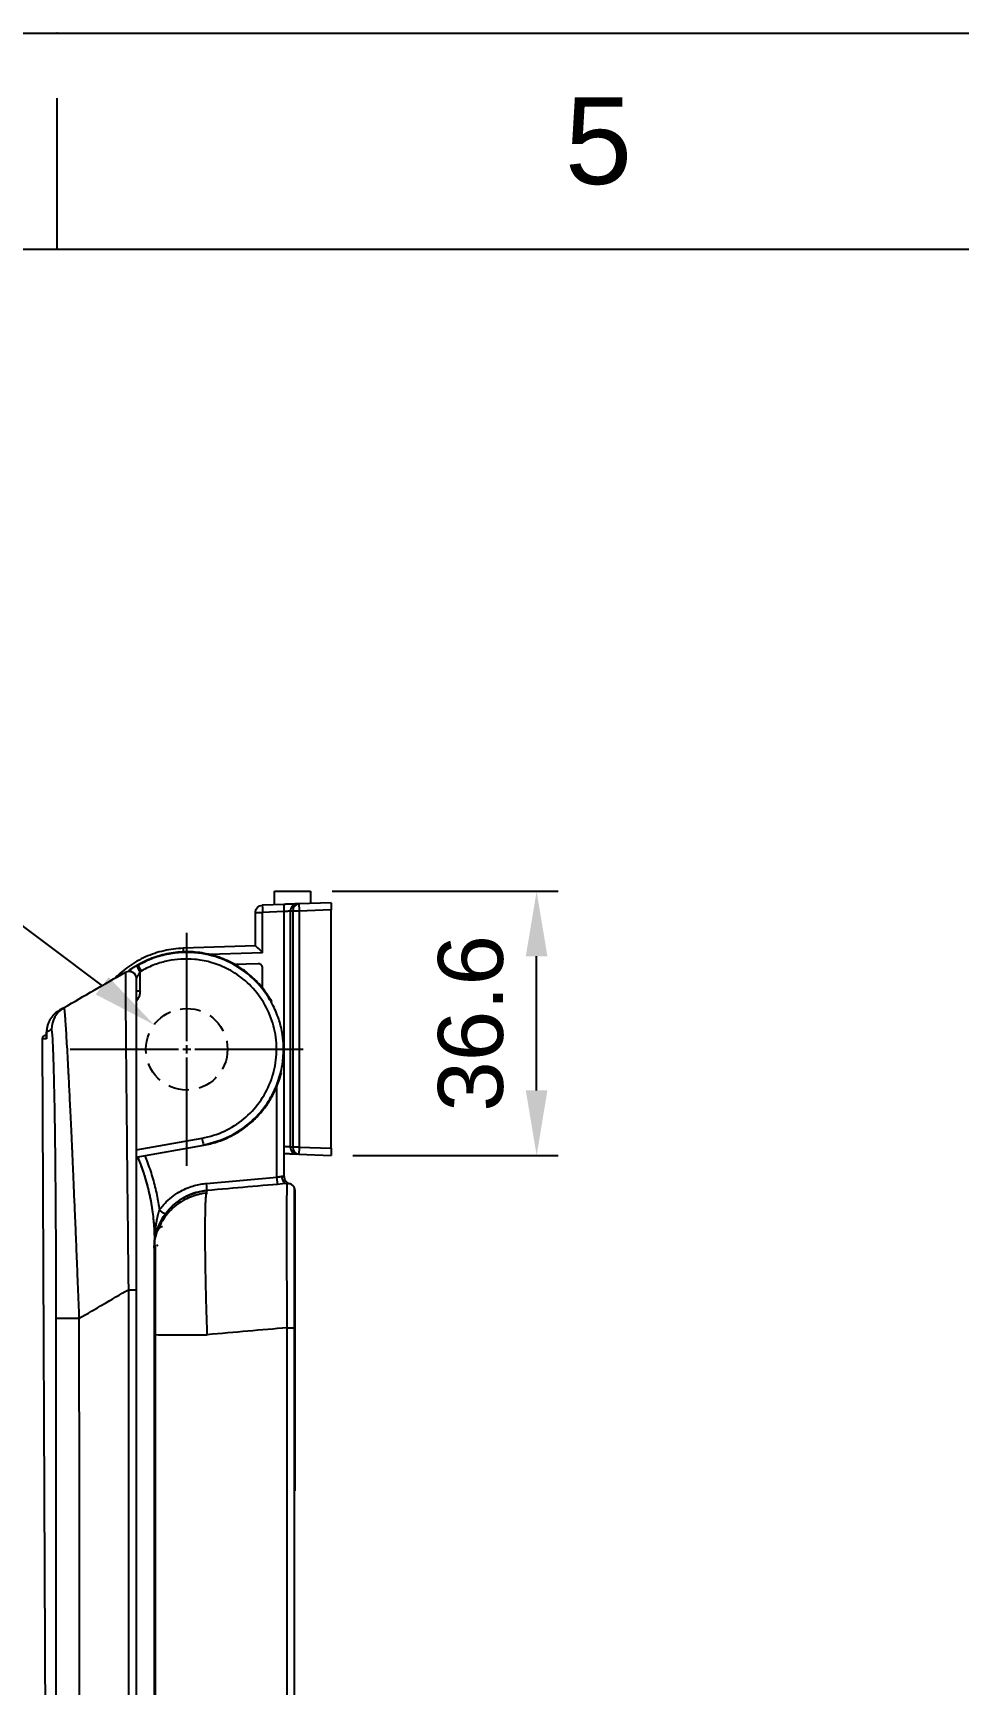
# Model space of a CAD drawing. Header units: millimetres. Extents: x 63 to 483, y 13 to 310.
# Drawn here: x 271.6 to 314.3, y 233.9 to 310.1 of the extents above; entities that cross this region are included whole.
import ezdxf

# ---------------------------------------------------------------- set-up
doc = ezdxf.new("R2010")
doc.units = ezdxf.units.MM
doc.linetypes.add('CENTER2', pattern=[28.575, 19.05, -3.175, 3.175, -3.175])
doc.linetypes.add('HIDDEN2', pattern=[4.7625, 3.175, -1.5875])
for name, color, linetype in [('Center', 1, 'CENTER2'), ('DIM', 5, 'Continuous'), ('FORM', 7, 'Continuous'), ('hidden', 2, 'HIDDEN2')]:
    doc.layers.add(name, color=color, linetype=linetype)
doc.styles.get("Standard").update_dxf_attribs({"font": 'arial.ttf'})
doc.dimstyles.new('사본 Standard', dxfattribs={"dimtxt": 2.5, "dimasz": 3, "dimexe": 1, "dimexo": 1, "dimgap": 0.9, "dimtad": 1, "dimdec": 1, "dimdsep": 46, "dimtxsty": 'Standard', "dimcen": 0.09, "dimclrd": 3, "dimclre": 3, "dimclrt": 2, "dimadec": 0, "dimazin": 0, "dimtfac": 1, "dimtdec": 1, "dimtmove": 0, "dimatfit": 3, "dimfxl": 1.25, "dimtolj": 1, "dimtzin": 0, "dimarcsym": 1})

# ---------------------------------------------------------------- blocks, each defined once
blk = doc.blocks.new('*D6')
at = {"layer": 'DIM', "linetype": 'ByBlock', "lineweight": -2, "transparency": 16777216}
for p, q in [((285.401, 270.517), (295.837, 270.517)), ((294.837, 261.323), (294.837, 267.517)), ((286.349, 258.323), (295.837, 258.323))]:
    blk.add_line(p, q, dxfattribs=at)
at = {"layer": 'DIM', "transparency": 16777216}
for points in [[(294.337, 267.517), (295.337, 267.517), (294.837, 270.517)], [(294.337, 261.323), (295.337, 261.323), (294.837, 258.323)]]:
    blk.add_solid(points, dxfattribs=at)
at = {"layer": 'DIM', "transparency": 16777216, "insert": (291.804, 264.42), "char_height": 3, "attachment_point": 5, "rotation": 90}
blk.add_mtext('\\A1;36.6', dxfattribs=at)
blk = doc.blocks.new('*U7')
at = {"layer": 'Center', "color": 0, "transparency": 16777216}
for p, q in [((0, 0.377), (0, 5.383)), ((-5.383, 0), (-0.377, 0)), ((0.377, 0), (5.383, 0)), ((0, -5.383), (0, -0.377))]:
    blk.add_line(p, q, dxfattribs=at)
at = {"layer": 'Center', "color": 0, "linetype": 'Continuous', "transparency": 16777216}
for p, q in [((-0.188, 0), (0.188, 0)), ((0, -0.188), (0, 0.188))]:
    blk.add_line(p, q, dxfattribs=at)
blk = doc.blocks.new('*D8')
at = {"layer": 'DIM', "linetype": 'ByBlock', "lineweight": -2, "transparency": 16777216}
blk.add_line((256.545, 279.841), (274.777, 266.157), dxfattribs=at)
at = {"layer": 'DIM', "transparency": 16777216}
blk.add_solid([(275.077, 266.557), (274.476, 265.757), (277.176, 264.356)], dxfattribs=at)
at = {"layer": 'DIM', "transparency": 16777216, "insert": (264.036, 278.114), "char_height": 3, "attachment_point": 5, "rotation": 323.10979}
blk.add_mtext('\\A1;%%C11.3', dxfattribs=at)

msp = doc.modelspace()

# ---------------------------------------------------------------- linework, layer by layer
at = {"extrusion": (-1, -2.22045e-16, 0)}
for p, q in [((282.734, 269.898), (282.734, 270.517)), ((282.734, 270.517), (284.401, 270.517)), ((285.349, 269.99), (283.865, 269.938)), ((284.401, 270.517), (284.401, 269.957)), ((285.349, 269.99), (285.349, 269.656)), ((281.851, 269.546), (282.181, 269.546)), ((283.158, 269.913), (282.173, 269.879)), ((283.167, 269.58), (282.181, 269.546)), ((282.181, 267.684), (282.181, 269.546)), ((283.167, 269.58), (283.167, 263.332)), ((283.578, 269.605), (283.462, 269.601)), ((283.462, 269.601), (283.462, 258.712)), ((283.578, 269.605), (283.578, 258.708)), ((283.871, 269.605), (283.578, 269.605)), ((283.865, 269.938), (283.748, 269.934)), ((285.349, 269.656), (283.871, 269.605)), ((283.871, 269.605), (283.871, 258.708)), ((285.349, 258.656), (285.349, 269.656)), ((281.851, 268.005), (278.519, 267.889)), ((276.432, 267.122), (276.375, 267.089)), ((282.181, 267.684), (279.718, 267.598)), ((281.977, 267.176), (280.872, 267.137)), ((282.184, 266.045), (282.184, 266.976)), ((276.581, 266.834), (276.524, 266.801)), ((276.524, 265.9), (276.524, 266.801)), ((276.524, 265.9), (276.349, 265.9)), ((272.014, 263.707), (272.618, 121.559)), ((272.181, 263.875), (272.18, 263.875)), ((283.182, 257.34), (283.182, 263.225)), ((282.846, 257.32), (282.846, 261.535)), ((276.349, 258.586), (279.388, 259.122)), ((276.349, 258.244), (279.464, 258.794)), ((283.578, 258.708), (283.462, 258.712)), ((283.871, 258.708), (283.578, 258.708)), ((283.871, 258.708), (285.349, 258.656)), ((285.349, 258.656), (285.349, 258.323)), ((283.865, 258.375), (283.748, 258.379)), ((283.865, 258.375), (285.349, 258.323)), ((279.592, 257.035), (282.846, 257.32)), ((277.182, 254.045), (277.183, 254.046))]:
    msp.add_line(p, q, dxfattribs=at)
at = {"extrusion": (0, 0, -1)}
for centre, start, end in [((-282.184, 269.546), 0, 88), ((-276.016, 266.497), 60, 180)]:
    msp.add_arc(centre, 0.333, start, end, dxfattribs=at)
for centre, radius, start, end in [((281.984, 266.976), 0.2, 0, 92), ((272.18, 263.708), 0.167, 90, 180.24381), ((283.516, 257.34), 0.333, 180, 255.52249), ((283.349, 256.695), 0.333, 0, 95)]:
    msp.add_arc(centre, radius, start, end)
at = {"extrusion": (-1.23011e-05, -1.00107e-06, -1)}
for start, end in [(359.99189, 75.18178), (75.18178, 85)]:
    msp.add_arc((-279.849, 254.046, -0.004), 2.667, start, end, dxfattribs=at)
for centre, major_axis, ratio, start_param, end_param in [((282.184, 269.546), (0.012, -0.333), 0.008721, 3.141593, 4.712084), ((283.17, 269.58), (0.012, -0.333), 0.008721, 3.141593, 4.712087), ((283.76, 269.601), (0.012, -0.333), 0.894318, 3.141593, 4.681167), ((283.877, 269.605), (0.012, -0.333), 0.894318, 3.141593, 4.681169), ((283.877, 269.605), (0.012, -0.333), 0.017442, 3.141593, 4.71178), ((278.531, 267.556), (0.012, -0.333), 0.008721, 3.141593, 4.193283), ((282.184, 267.684), (-0.333, 0.322), 0.004361, 6.283184, 7.849466), ((276.542, 266.801), (0.167, -0.289), 0.04534, 3.141593, 4.686218), ((276.599, 266.834), (-0.167, 0.289), 0.04534, 0, 1.544625), ((273.607, 264.144), (-0.583, 1.01), 0.999819, 0, 1.048787), ((279.406, 259.122), (0.058, -0.328), 0.051543, 4.703301, 6.283185), ((283.76, 258.712), (-0.012, -0.333), 0.894318, 4.743609, 6.283185), ((283.877, 258.708), (0.012, 0.333), 0.894318, 1.602016, 3.141593), ((283.877, 258.708), (-0.012, -0.333), 0.017442, 4.712998, 6.283185), ((279.589, 257.035), (0.029, -0.332), 0.008693, 0, 1.570036), ((282.843, 257.32), (0.029, -0.332), 0.008693, 0, 1.570036), ((283.291, 257.359), (0.029, -0.332), 0.66145, 4.654601, 6.283201), ((277.418, 255.803), (0.27, -0.195), 0.005109, 6.282943, 7.846907), ((276.016, 252.126), (-0.333, 0), 0.001076, 1.48353, 3.141593), ((273.823, 250.806), (1.167, 0), 0.002139, 3.15998, 4.625122), ((283.349, 250.37), (0.333, 0), 0.002508, 4.625122, 6.283185), ((279.85, 250.051), (-2.667, 0), 0.002761, 6.283002, 7.766715)]:
    msp.add_ellipse(centre, major_axis=major_axis, ratio=ratio, start_param=start_param, end_param=end_param)
for points, degree in [([(281.851, 268.005), (281.851, 269.546)], 1), ([(279.388, 259.122), (279.755, 259.187), (280.44, 259.407), (281.339, 259.972), (282.073, 260.751), (282.585, 261.687), (282.846, 262.722), (282.839, 263.79), (282.563, 264.821), (282.034, 265.754), (281.303, 266.501), (280.512, 266.994), (279.745, 267.273), (279.04, 267.393), (278.401, 267.398), (277.817, 267.319), (277.221, 267.152), (276.795, 266.957), (276.581, 266.834)], 3), ([(273.023, 265.154), (273.48, 265.418), (274.408, 265.954), (275.364, 266.506), (275.849, 266.786)], 3), ([(276.524, 266.801), (276.512, 266.78), (276.49, 266.741), (276.46, 266.69), (276.435, 266.646), (276.414, 266.609), (276.396, 266.578), (276.381, 266.553), (276.37, 266.533), (276.361, 266.519), (276.355, 266.508), (276.352, 266.502), (276.349, 266.498), (276.349, 266.497), (276.349, 266.497)], 3), ([(276.349, 266.497), (276.349, 266.497), (276.349, 266.356), (276.349, 265.718), (276.349, 264.658), (276.349, 263.113), (276.349, 261.28), (276.349, 259.472), (276.349, 257.777), (276.349, 256.096), (276.349, 254.265), (276.349, 252.865), (276.349, 252.126)], 3), ([(272.902, 265.074), (272.672, 264.941)], 1), ([(273.023, 265.154), (272.991, 265.136), (272.932, 265.102), (272.856, 265.058), (272.814, 265.033), (272.794, 265.022)], 3), ([(272.44, 264.142), (272.408, 264.123), (272.349, 264.089), (272.273, 264.044), (272.23, 264.02), (272.211, 264.008)], 3), ([(272.211, 264.008), (272.212, 263.706)], 1), ([(272.212, 263.707), (272.212, 263.808), (272.211, 263.908), (272.211, 264.008)], 3), ([(272.657, 250.806), (272.657, 251.832), (272.653, 253.778), (272.638, 256.422), (272.616, 258.646), (272.591, 260.366), (272.565, 261.677), (272.539, 262.633), (272.515, 263.301), (272.492, 263.757), (272.468, 264.066), (272.45, 264.148), (272.44, 264.142)], 3), ([(272.212, 263.707), (272.08, 263.707), (272.014, 263.707), (272.014, 263.707)], 3), ([(277.421, 255.803), (277.522, 255.942), (277.736, 256.188), (278.071, 256.472), (278.406, 256.683), (278.729, 256.835), (279.035, 256.938), (279.323, 257.004), (279.504, 257.027), (279.592, 257.035)], 3), ([(283.32, 257.027), (282.73, 256.975), (281.522, 256.87), (280.261, 256.759), (279.617, 256.703)], 3), ([(279.167, 256.624), (278.731, 256.511), (278.333, 256.241)], 2), ([(279.616, 256.701), (279.57, 256.698), (279.523, 256.692)], 2), ([(283.682, 250.37), (283.682, 250.868), (283.682, 251.82), (283.682, 253.169), (283.682, 254.269), (283.682, 255.096), (283.682, 255.699), (283.682, 256.129), (283.682, 256.429), (283.682, 256.636), (283.682, 256.695), (283.682, 256.695)], 3), ([(277.564, 255.028), (277.315, 255.022), (277.222, 254.501)], 2), ([(277.183, 254.046), (277.183, 254.046), (277.183, 254.013), (277.183, 253.949)], 3), ([(277.294, 254.192), (277.318, 254.186), (277.347, 254.165)], 2), ([(273.722, 250.804), (274.091, 251.019), (274.838, 251.455), (275.601, 251.901), (275.987, 252.126)], 3), ([(276.349, 252.126), (276.349, 249.242), (276.349, 243.716), (276.349, 236.157), (276.349, 229.31), (276.349, 223.071), (276.349, 217.265), (276.349, 211.713), (276.349, 206.351), (276.349, 201.253), (276.349, 196.5), (276.349, 192.095), (276.349, 187.969), (276.349, 184.032), (276.349, 180.197), (276.349, 176.392), (276.349, 172.597), (276.349, 168.856), (276.349, 165.171), (276.349, 161.372), (276.349, 157.363), (276.349, 153.367), (276.349, 150.952), (276.349, 149.784)], 3), ([(283.32, 250.369), (282.73, 250.317), (281.522, 250.211), (280.261, 250.1), (279.617, 250.043)], 3), ([(283.682, 242.842), (283.682, 245.267), (283.682, 247.776), (283.682, 250.37)], 3), ([(277.183, 250.05), (277.183, 249.75), (277.183, 249.124), (277.183, 248.149), (277.183, 247.015), (277.184, 245.713), (277.184, 244.258), (277.184, 242.66), (277.184, 240.879), (277.184, 238.88), (277.184, 236.634), (277.185, 234.104), (277.185, 231.235), (277.185, 227.994), (277.186, 224.289), (277.186, 220.007), (277.186, 215.551), (277.186, 211.482), (277.186, 207.891), (277.187, 204.662), (277.187, 201.742), (277.187, 199.142), (277.187, 196.806), (277.187, 194.637), (277.187, 192.518), (277.187, 190.369), (277.188, 188.206), (277.188, 186.055), (277.189, 183.918), (277.189, 181.773), (277.19, 179.575), (277.19, 177.304), (277.191, 174.981), (277.191, 172.62), (277.192, 170.23), (277.192, 167.838), (277.192, 165.462), (277.191, 163.036), (277.191, 160.452), (277.191, 157.666), (277.192, 154.716), (277.191, 151.724), (277.191, 148.8), (277.191, 145.983), (277.19, 143.305), (277.19, 140.802), (277.19, 138.464), (277.189, 136.239), (277.189, 134.11), (277.189, 132.108), (277.188, 130.228), (277.188, 128.431), (277.188, 126.692), (277.187, 125.001), (277.187, 123.373), (277.187, 121.833), (277.187, 120.348), (277.187, 118.849), (277.186, 117.284), (277.186, 115.645), (277.187, 113.967), (277.187, 112.41), (277.187, 111.173), (277.186, 110.338), (277.186, 109.856), (277.186, 109.621), (277.186, 109.578), (277.186, 109.579)], 3)]:
    msp.add_open_spline(points, degree=degree)
for points, degree, knots in [([(283.748, 269.934), (283.747, 269.934), (283.745, 269.934), (283.742, 269.934), (283.738, 269.933), (283.735, 269.933), (283.731, 269.933), (283.727, 269.933), (283.724, 269.933), (283.72, 269.933), (283.716, 269.933), (283.712, 269.933), (283.708, 269.932), (283.703, 269.932), (283.699, 269.932), (283.695, 269.932), (283.69, 269.932), (283.685, 269.932), (283.681, 269.931), (283.676, 269.931), (283.671, 269.931), (283.666, 269.931), (283.661, 269.931), (283.656, 269.931), (283.65, 269.93), (283.645, 269.93), (283.64, 269.93), (283.634, 269.93), (283.628, 269.93), (283.623, 269.929), (283.617, 269.929), (283.611, 269.929), (283.605, 269.929), (283.599, 269.929), (283.592, 269.928), (283.586, 269.928), (283.58, 269.928), (283.573, 269.928), (283.567, 269.927), (283.56, 269.927), (283.553, 269.927), (283.546, 269.927), (283.539, 269.926), (283.532, 269.926), (283.525, 269.926), (283.518, 269.926), (283.51, 269.925), (283.503, 269.925), (283.495, 269.925), (283.488, 269.925), (283.48, 269.924), (283.472, 269.924), (283.464, 269.924), (283.456, 269.924), (283.448, 269.923), (283.44, 269.923), (283.432, 269.923), (283.423, 269.922), (283.415, 269.922), (283.407, 269.922), (283.4, 269.922), (283.393, 269.921), (283.386, 269.921), (283.378, 269.921), (283.37, 269.921), (283.362, 269.92), (283.353, 269.92), (283.344, 269.92), (283.334, 269.919), (283.324, 269.919), (283.314, 269.919), (283.303, 269.918), (283.292, 269.918), (283.28, 269.917), (283.268, 269.917), (283.256, 269.917), (283.243, 269.916), (283.23, 269.916), (283.216, 269.915), (283.202, 269.915), (283.188, 269.914), (283.173, 269.914), (283.163, 269.913), (283.158, 269.913)], 3, [0, 0, 0, 0, 0.00985, 0.019751, 0.029703, 0.039706, 0.049759, 0.059863, 0.070017, 0.080221, 0.090476, 0.10078, 0.111134, 0.121537, 0.131989, 0.142491, 0.153041, 0.16364, 0.174287, 0.184982, 0.195725, 0.206516, 0.217354, 0.228239, 0.239172, 0.25015, 0.261175, 0.272247, 0.283364, 0.294528, 0.305739, 0.316997, 0.328301, 0.339652, 0.35105, 0.362495, 0.373987, 0.385526, 0.397112, 0.408746, 0.420427, 0.432155, 0.443931, 0.455754, 0.467625, 0.479543, 0.491509, 0.503523, 0.515585, 0.527695, 0.539852, 0.552058, 0.564313, 0.576615, 0.588966, 0.601366, 0.613814, 0.626312, 0.638858, 0.651453, 0.661005, 0.671067, 0.681639, 0.692721, 0.704313, 0.716415, 0.729028, 0.742152, 0.755788, 0.769934, 0.784591, 0.799758, 0.815435, 0.831622, 0.848317, 0.865519, 0.883227, 0.901439, 0.920154, 0.939371, 0.959085, 0.979296, 1, 1, 1, 1]), ([(283.462, 269.601), (283.461, 269.601), (283.459, 269.6), (283.457, 269.6), (283.454, 269.6), (283.452, 269.6), (283.449, 269.6), (283.446, 269.6), (283.443, 269.599), (283.44, 269.599), (283.437, 269.599), (283.433, 269.599), (283.43, 269.598), (283.427, 269.598), (283.423, 269.598), (283.419, 269.598), (283.416, 269.597), (283.412, 269.597), (283.408, 269.597), (283.404, 269.597), (283.4, 269.596), (283.395, 269.596), (283.391, 269.596), (283.387, 269.595), (283.382, 269.595), (283.378, 269.595), (283.373, 269.594), (283.368, 269.594), (283.363, 269.594), (283.358, 269.593), (283.353, 269.593), (283.348, 269.593), (283.343, 269.592), (283.338, 269.592), (283.333, 269.592), (283.328, 269.591), (283.323, 269.591), (283.317, 269.591), (283.312, 269.59), (283.306, 269.59), (283.299, 269.589), (283.292, 269.589), (283.285, 269.588), (283.278, 269.588), (283.271, 269.587), (283.263, 269.587), (283.254, 269.586), (283.246, 269.586), (283.237, 269.585), (283.228, 269.584), (283.218, 269.584), (283.209, 269.583), (283.198, 269.582), (283.188, 269.582), (283.177, 269.581), (283.17, 269.58), (283.167, 269.58)], 3, [0, 0, 0, 0, 0.014513, 0.029117, 0.043813, 0.0586, 0.073479, 0.088449, 0.103511, 0.118664, 0.133909, 0.149245, 0.164673, 0.180193, 0.195804, 0.211507, 0.227302, 0.243188, 0.259166, 0.275236, 0.291397, 0.30765, 0.323995, 0.340432, 0.35696, 0.37358, 0.390292, 0.407095, 0.423991, 0.440978, 0.458057, 0.475228, 0.49249, 0.506766, 0.521751, 0.537443, 0.553843, 0.570952, 0.588769, 0.607294, 0.626527, 0.646468, 0.667117, 0.688475, 0.71054, 0.733314, 0.756796, 0.780986, 0.805884, 0.831491, 0.857805, 0.884828, 0.912559, 0.940998, 0.970145, 1, 1, 1, 1]), ([(278.519, 267.889), (278.221, 267.879), (277.924, 267.84), (277.341, 267.705), (277.057, 267.61), (276.512, 267.367), (276.25, 267.219), (275.785, 266.893), (275.577, 266.72), (275.386, 266.529)], 3, [0, 0, 0, 0, 0.256197, 0.256197, 0.512394, 0.512394, 0.76859, 0.76859, 1, 1, 1, 1]), ([(282.617, 265.408), (282.598, 265.442), (282.579, 265.476), (282.517, 265.581), (282.473, 265.652), (282.404, 265.755), (282.369, 265.806), (282.327, 265.865), (282.306, 265.894), (282.295, 265.908), (282.29, 265.916), (282.287, 265.919), (282.286, 265.921), (282.285, 265.922), (282.285, 265.922), (282.284, 265.922), (282.284, 265.923), (282.284, 265.923), (282.121, 266.141), (281.937, 266.344), (281.637, 266.622), (281.533, 266.71), (281.317, 266.876), (281.093, 267.032), (280.856, 267.168), (280.614, 267.292), (280.49, 267.348), (280.237, 267.45), (280.109, 267.495), (279.848, 267.574), (279.716, 267.607), (279.45, 267.661), (279.315, 267.683), (279.045, 267.713), (278.909, 267.722), (278.637, 267.727), (278.501, 267.724), (278.23, 267.705), (278.095, 267.689), (277.826, 267.645), (277.693, 267.617), (277.43, 267.55), (277.3, 267.51), (276.916, 267.373), (276.668, 267.258), (276.432, 267.122)], 3, [0, 0, 0, 0, 0.013349, 0.013349, 0.042368, 0.042368, 0.056878, 0.064132, 0.06776, 0.069573, 0.07048, 0.070934, 0.07116, 0.071274, 0.07133, 0.071359, 0.071359, 0.071387, 0.071387, 0.187464, 0.187464, 0.245502, 0.245502, 0.30354, 0.361579, 0.361579, 0.419617, 0.419617, 0.477655, 0.477655, 0.535694, 0.535694, 0.593732, 0.593732, 0.65177, 0.65177, 0.709808, 0.709808, 0.767847, 0.767847, 0.825885, 0.825885, 0.883923, 0.883923, 1, 1, 1, 1]), ([(279.452, 258.819), (279.881, 258.897), (280.646, 259.146), (281.624, 259.798), (282.329, 260.577), (282.79, 261.391), (283.047, 262.168), (283.153, 262.862), (283.157, 263.466), (283.089, 264.044), (282.932, 264.667), (282.633, 265.37), (282.139, 266.112), (281.41, 266.823), (280.423, 267.403), (279.422, 267.673), (278.54, 267.715), (277.835, 267.639), (277.118, 267.441), (276.664, 267.228), (276.439, 267.099)], 3, [0, 0, 0, 0, 0.081536, 0.155739, 0.222618, 0.282151, 0.334324, 0.379128, 0.416553, 0.450091, 0.49084, 0.539612, 0.596391, 0.661152, 0.733854, 0.814465, 0.857853, 0.903234, 0.950612, 1, 1, 1, 1]), ([(276.261, 267.019), (276.244, 267.007), (276.208, 266.984), (276.162, 266.954), (276.13, 266.931), (276.114, 266.92), (276.105, 266.914), (276.101, 266.912), (276.099, 266.91), (276.098, 266.909), (276.098, 266.909), (276.098, 266.909), (276.097, 266.909), (276.097, 266.909), (276.097, 266.909), (276.097, 266.909), (276.06, 266.882), (276.023, 266.856), (275.986, 266.828)], 3, [0, 0, 0, 0, 0.122751, 0.255026, 0.321164, 0.354233, 0.370767, 0.379034, 0.383168, 0.385235, 0.386268, 0.386785, 0.387043, 0.387172, 0.387172, 0.387302, 0.387302, 1, 1, 1, 1]), ([(276.375, 267.089), (276.373, 267.088), (276.369, 267.086), (276.363, 267.083), (276.357, 267.079), (276.351, 267.076), (276.345, 267.072), (276.34, 267.069), (276.334, 267.066), (276.328, 267.062), (276.322, 267.059), (276.316, 267.056), (276.311, 267.052), (276.305, 267.049), (276.3, 267.046), (276.294, 267.043), (276.288, 267.039), (276.283, 267.036), (276.278, 267.033), (276.272, 267.03), (276.267, 267.027), (276.261, 267.024), (276.256, 267.021), (276.251, 267.018), (276.246, 267.015), (276.241, 267.012), (276.235, 267.009), (276.23, 267.006), (276.225, 267.003), (276.22, 267), (276.215, 266.997), (276.21, 266.994), (276.206, 266.992), (276.201, 266.989), (276.196, 266.986), (276.191, 266.983), (276.187, 266.981), (276.182, 266.978), (276.177, 266.975), (276.173, 266.973), (276.168, 266.97), (276.164, 266.967), (276.159, 266.965), (276.155, 266.962), (276.151, 266.96), (276.146, 266.957), (276.142, 266.955), (276.138, 266.952), (276.134, 266.95), (276.13, 266.948), (276.125, 266.945), (276.121, 266.943), (276.117, 266.941), (276.113, 266.938), (276.104, 266.933), (276.095, 266.928), (276.089, 266.924)], 3, [0, 0, 0, 0, 0.020265, 0.040419, 0.060462, 0.080394, 0.100215, 0.119925, 0.139524, 0.159012, 0.178389, 0.197654, 0.216809, 0.235851, 0.254782, 0.273601, 0.292308, 0.310902, 0.329385, 0.347754, 0.366011, 0.384156, 0.402188, 0.420109, 0.437918, 0.455615, 0.473202, 0.490677, 0.508041, 0.525295, 0.542438, 0.55947, 0.576392, 0.593204, 0.609906, 0.626498, 0.64298, 0.659352, 0.675614, 0.691766, 0.707809, 0.723742, 0.739565, 0.755279, 0.770883, 0.786377, 0.801761, 0.817036, 0.832201, 0.847256, 0.862202, 0.877037, 0.891763, 0.906378, 0.920884, 1, 1, 1, 1]), ([(275.849, 266.786), (275.848, 266.785), (275.848, 266.76), (275.848, 266.681), (275.848, 266.648), (275.848, 266.567), (275.848, 266.52), (275.849, 266.358), (275.849, 266.221), (275.851, 265.971), (275.852, 265.881), (275.853, 265.685), (275.854, 265.58), (275.856, 265.244), (275.858, 264.99), (275.863, 264.427), (275.866, 264.117), (275.87, 263.613), (275.872, 263.438), (275.875, 263.076), (275.878, 262.701), (275.882, 262.302), (275.885, 261.994), (275.887, 261.838), (275.888, 261.652), (275.889, 261.558), (275.89, 261.51), (275.89, 261.487), (275.89, 261.475), (275.89, 261.469), (275.89, 261.466), (275.89, 261.465), (275.89, 261.464), (275.89, 261.463), (275.89, 261.463), (275.89, 261.463), (275.89, 261.463), (275.89, 261.463), (275.893, 261.167), (275.896, 260.858), (275.903, 260.213), (275.906, 259.878), (275.913, 259.184), (275.917, 258.824), (275.924, 258.082), (275.928, 257.699), (275.94, 256.518), (275.949, 255.688), (275.96, 254.605), (275.962, 254.386), (275.967, 253.944), (275.969, 253.721), (275.977, 253.046), (275.982, 252.589), (275.987, 252.126)], 3, [0, 0, 0, 0, 0.0625, 0.0625, 0.09375, 0.09375, 0.125, 0.125, 0.1875, 0.1875, 0.21875, 0.21875, 0.25, 0.25, 0.3125, 0.3125, 0.375, 0.375, 0.40625, 0.40625, 0.4375, 0.46875, 0.46875, 0.484375, 0.492188, 0.496094, 0.498047, 0.499023, 0.499512, 0.499756, 0.499878, 0.499939, 0.499969, 0.499985, 0.499992, 0.499996, 0.499996, 0.5, 0.5, 0.5625, 0.5625, 0.625, 0.625, 0.6875, 0.6875, 0.75, 0.75, 0.875, 0.875, 0.90625, 0.90625, 0.9375, 0.9375, 1, 1, 1, 1]), ([(276.089, 266.924), (276.078, 266.918), (276.059, 266.906), (276.04, 266.892), (276.033, 266.879), (276.041, 266.864), (276.079, 266.844), (276.149, 266.81), (276.196, 266.777), (276.22, 266.76)], 3, [0, 0, 0, 0, 0.103444, 0.212597, 0.322326, 0.431633, 0.64229, 0.833566, 1, 1, 1, 1]), ([(276.524, 265.9), (276.524, 265.882), (276.523, 265.844), (276.515, 265.783), (276.499, 265.714), (276.473, 265.639), (276.432, 265.558), (276.393, 265.502), (276.37, 265.474), (276.369, 265.473)], 3, [0, 0, 0, 0, 0.166103, 0.332205, 0.498308, 0.66441, 0.830513, 0.996616, 1, 1, 1, 1]), ([(272.673, 264.942), (272.672, 264.941), (272.672, 264.94), (272.631, 264.909), (272.592, 264.876), (272.52, 264.804), (272.485, 264.765), (272.422, 264.682), (272.393, 264.639), (272.34, 264.548), (272.317, 264.501), (272.278, 264.405), (272.262, 264.356), (272.236, 264.256), (272.226, 264.206), (272.214, 264.107), (272.211, 264.057), (272.211, 264.008)], 3, [0, 0, 0, 0, 0.002778, 0.002778, 0.145238, 0.145238, 0.287699, 0.287699, 0.430159, 0.430159, 0.572619, 0.572619, 0.715079, 0.715079, 0.85754, 0.85754, 1, 1, 1, 1]), ([(273.722, 250.804), (273.709, 251.134), (273.696, 251.461), (273.671, 252.106), (273.658, 252.425), (273.633, 253.053), (273.621, 253.363), (273.596, 253.972), (273.584, 254.271), (273.56, 254.86), (273.548, 255.148), (273.524, 255.714), (273.512, 255.991), (273.477, 256.804), (273.455, 257.323), (273.422, 258.061), (273.411, 258.3), (273.39, 258.766), (273.38, 258.992), (273.359, 259.43), (273.349, 259.643), (273.33, 260.054), (273.321, 260.253), (273.302, 260.636), (273.293, 260.821), (273.275, 261.177), (273.267, 261.348), (273.25, 261.677), (273.242, 261.834), (273.23, 262.06), (273.225, 262.171), (273.218, 262.295), (273.215, 262.356), (273.213, 262.387), (273.212, 262.402), (273.212, 262.409), (273.212, 262.413), (273.212, 262.415), (273.212, 262.416), (273.212, 262.416), (273.212, 262.417), (273.212, 262.417), (273.212, 262.417), (273.2, 262.644), (273.188, 262.858), (273.166, 263.26), (273.155, 263.447), (273.135, 263.793), (273.126, 263.952), (273.107, 264.24), (273.099, 264.37), (273.083, 264.599), (273.075, 264.699), (273.062, 264.87), (273.056, 264.94), (273.044, 265.051), (273.039, 265.091), (273.03, 265.144), (273.027, 265.156), (273.023, 265.154)], 3, [0, 0, 0, 0, 0.03125, 0.03125, 0.0625, 0.0625, 0.09375, 0.09375, 0.125, 0.125, 0.15625, 0.15625, 0.1875, 0.1875, 0.25, 0.25, 0.28125, 0.28125, 0.3125, 0.3125, 0.34375, 0.34375, 0.375, 0.375, 0.40625, 0.40625, 0.4375, 0.4375, 0.46875, 0.46875, 0.484375, 0.492188, 0.496094, 0.498047, 0.499023, 0.499512, 0.499756, 0.499878, 0.499939, 0.499969, 0.499985, 0.499985, 0.5, 0.5, 0.5625, 0.5625, 0.625, 0.625, 0.6875, 0.6875, 0.75, 0.75, 0.8125, 0.8125, 0.875, 0.875, 0.9375, 0.9375, 1, 1, 1, 1]), ([(272.21, 263.863), (272.196, 263.863), (272.164, 263.863), (272.135, 263.862), (272.127, 263.863), (272.123, 263.863), (272.123, 263.863)], 3, [0, 0, 0, 0, 0.297886, 0.764665, 0.968122, 1, 1, 1, 1]), ([(272.211, 263.875), (272.208, 263.875), (272.205, 263.875), (272.202, 263.875), (272.201, 263.875)], 3, [0, 0, 0, 0, 0.89507, 1, 1, 1, 1]), ([(283.182, 263.225), (283.182, 263.273), (283.182, 263.331), (283.178, 263.426), (283.176, 263.455), (283.175, 263.486)], 3, [0, 0, 0, 0, 0.709472, 0.709472, 1, 1, 1, 1]), ([(279.464, 258.794), (279.678, 258.831), (279.888, 258.885), (280.194, 258.986), (280.295, 259.023), (280.492, 259.104), (280.589, 259.148), (280.873, 259.289), (281.054, 259.395), (281.311, 259.572), (281.394, 259.633), (281.556, 259.761), (281.635, 259.828), (281.862, 260.034), (282.002, 260.181), (282.196, 260.413), (282.258, 260.492), (282.376, 260.653), (282.432, 260.735), (282.59, 260.986), (282.684, 261.159), (282.807, 261.424), (282.845, 261.513), (282.914, 261.693), (282.946, 261.783), (283.004, 261.966), (283.029, 262.059), (283.052, 262.151)], 3, [0, 0, 0, 0, 0.117606, 0.117606, 0.176408, 0.176408, 0.235211, 0.235211, 0.352817, 0.352817, 0.411619, 0.411619, 0.470422, 0.470422, 0.588028, 0.588028, 0.646831, 0.646831, 0.705633, 0.705633, 0.823239, 0.823239, 0.882042, 0.882042, 0.940844, 0.940844, 1, 1, 1, 1]), ([(283.462, 258.712), (283.448, 258.713), (283.414, 258.715), (283.343, 258.72), (283.258, 258.726), (283.197, 258.731), (283.167, 258.733)], 3, [0, 0, 0, 0, 0.248003, 0.499575, 0.751319, 1, 1, 1, 1]), ([(276.406, 258.263), (276.439, 258.185), (276.591, 257.81), (276.818, 257.138), (277.026, 256.254), (277.148, 255.407), (277.191, 254.7), (277.189, 254.275), (277.185, 254.118)], 3, [0, 0, 0, 0, 0.059371, 0.285476, 0.500683, 0.699365, 0.889354, 1, 1, 1, 1]), ([(276.407, 258.263), (276.424, 258.221), (276.56, 257.893), (276.776, 257.278), (276.992, 256.426), (277.124, 255.618), (277.174, 255.016), (277.186, 254.685), (277.188, 254.603)], 3, [0, 0, 0, 0, 0.036073, 0.282777, 0.518964, 0.73593, 0.934285, 1, 1, 1, 1]), ([(276.742, 258.318), (276.787, 258.208), (276.927, 257.849), (277.128, 257.237), (277.309, 256.501), (277.39, 256.032), (277.421, 255.803)], 3, [0, 0, 0, 0, 0.129556, 0.419704, 0.709852, 1, 1, 1, 1]), ([(283.748, 258.379), (283.707, 258.38), (283.646, 258.382), (283.583, 258.385), (283.427, 258.39), (283.337, 258.393), (283.25, 258.396), (283.158, 258.4)], 2, [0, 0, 0, 0.25, 0.25, 0.5, 0.75, 0.75, 1, 1, 1]), ([(282.846, 257.32), (282.848, 257.32), (282.851, 257.321), (282.857, 257.322), (282.862, 257.323), (282.867, 257.324), (282.872, 257.324), (282.877, 257.325), (282.882, 257.326), (282.886, 257.327), (282.891, 257.328), (282.895, 257.328), (282.9, 257.329), (282.904, 257.33), (282.908, 257.331), (282.912, 257.331), (282.916, 257.332), (282.92, 257.333), (282.924, 257.333), (282.927, 257.334), (282.931, 257.335), (282.934, 257.335), (282.937, 257.336), (282.941, 257.336), (282.944, 257.337), (282.947, 257.337), (282.949, 257.338), (282.952, 257.338), (282.955, 257.339), (282.957, 257.339), (282.963, 257.34), (282.971, 257.342), (282.982, 257.344), (282.992, 257.345), (283.002, 257.347), (283.012, 257.349), (283.021, 257.35), (283.03, 257.352), (283.039, 257.354), (283.047, 257.355), (283.055, 257.356), (283.063, 257.358), (283.067, 257.359), (283.07, 257.359)], 3, [0, 0, 0, 0, 0.022212, 0.044007, 0.065386, 0.086349, 0.106895, 0.127025, 0.146738, 0.166034, 0.184915, 0.203379, 0.221426, 0.239057, 0.256271, 0.273069, 0.289451, 0.305416, 0.320965, 0.336097, 0.350813, 0.365112, 0.378995, 0.392461, 0.405511, 0.418145, 0.430362, 0.442163, 0.453547, 0.464515, 0.475067, 0.523452, 0.570992, 0.617688, 0.66354, 0.708547, 0.752711, 0.796032, 0.83851, 0.880146, 0.920939, 0.96089, 1, 1, 1, 1]), ([(283.07, 257.359), (283.071, 257.359), (283.073, 257.36), (283.076, 257.36), (283.079, 257.36), (283.082, 257.361), (283.086, 257.361), (283.089, 257.361), (283.092, 257.361), (283.095, 257.361), (283.098, 257.362), (283.102, 257.361), (283.105, 257.361), (283.108, 257.361), (283.111, 257.361), (283.114, 257.361), (283.117, 257.361), (283.122, 257.36), (283.128, 257.359), (283.136, 257.357), (283.145, 257.355), (283.153, 257.353), (283.16, 257.35), (283.165, 257.348), (283.169, 257.347), (283.172, 257.345), (283.174, 257.344), (283.176, 257.343), (283.178, 257.343), (283.179, 257.342), (283.18, 257.341), (283.181, 257.341), (283.182, 257.341), (283.182, 257.34), (283.182, 257.34), (283.182, 257.34)], 3, [0, 0, 0, 0, 0.014816, 0.029873, 0.045173, 0.060719, 0.076516, 0.092566, 0.108871, 0.125436, 0.142263, 0.159354, 0.176711, 0.194338, 0.212235, 0.230406, 0.248853, 0.267576, 0.311878, 0.365498, 0.428449, 0.50074, 0.563772, 0.618822, 0.665889, 0.704974, 0.736079, 0.771035, 0.805419, 0.839236, 0.872491, 0.90519, 0.937337, 0.968938, 1, 1, 1, 1]), ([(283.32, 250.369), (283.32, 250.377), (283.32, 250.394), (283.32, 250.418), (283.32, 250.443), (283.319, 250.468), (283.319, 250.493), (283.319, 250.517), (283.319, 250.542), (283.319, 250.566), (283.319, 250.591), (283.319, 250.616), (283.319, 250.64), (283.319, 250.665), (283.318, 250.689), (283.318, 250.714), (283.318, 250.738), (283.318, 250.763), (283.318, 250.787), (283.318, 250.812), (283.318, 250.836), (283.318, 250.861), (283.318, 250.885), (283.317, 250.909), (283.317, 250.934), (283.317, 250.958), (283.317, 250.982), (283.317, 251.007), (283.317, 251.031), (283.317, 251.055), (283.317, 251.079), (283.317, 251.103), (283.316, 251.128), (283.316, 251.152), (283.316, 251.176), (283.316, 251.2), (283.316, 251.224), (283.316, 251.248), (283.316, 251.272), (283.316, 251.296), (283.316, 251.319), (283.316, 251.343), (283.315, 251.367), (283.315, 251.391), (283.315, 251.415), (283.315, 251.438), (283.315, 251.462), (283.315, 251.486), (283.315, 251.509), (283.315, 251.533), (283.315, 251.556), (283.315, 251.58), (283.314, 251.603), (283.314, 251.626), (283.314, 251.65), (283.314, 251.673), (283.314, 251.696), (283.314, 251.72), (283.314, 251.743), (283.314, 251.766), (283.314, 251.789), (283.314, 251.812), (283.314, 251.835), (283.314, 251.858), (283.313, 251.881), (283.313, 251.904), (283.313, 251.927), (283.313, 251.949), (283.313, 251.972), (283.313, 251.995), (283.313, 252.017), (283.313, 252.04), (283.313, 252.063), (283.313, 252.085), (283.313, 252.107), (283.313, 252.13), (283.313, 252.152), (283.312, 252.174), (283.312, 252.197), (283.312, 252.219), (283.312, 252.241), (283.312, 252.263), (283.312, 252.285), (283.312, 252.307), (283.312, 252.329), (283.312, 252.351), (283.312, 252.372), (283.312, 252.394), (283.312, 252.416), (283.312, 252.437), (283.312, 252.459), (283.312, 252.481), (283.312, 252.502), (283.312, 252.523), (283.311, 252.545), (283.311, 252.566), (283.311, 252.587), (283.311, 252.608), (283.311, 252.629), (283.311, 252.651), (283.311, 252.671), (283.311, 252.692), (283.311, 252.713), (283.311, 252.734), (283.311, 252.755), (283.311, 252.775), (283.311, 252.796), (283.311, 252.817), (283.311, 252.837), (283.311, 252.858), (283.311, 252.878), (283.311, 252.898), (283.311, 252.918), (283.311, 252.939), (283.311, 252.959), (283.311, 252.979), (283.311, 252.999), (283.311, 253.019), (283.31, 253.038), (283.31, 253.058), (283.31, 253.078), (283.31, 253.098), (283.31, 253.117), (283.31, 253.137), (283.31, 253.156), (283.31, 253.175), (283.31, 253.195), (283.31, 253.214), (283.31, 253.233), (283.31, 253.252), (283.31, 253.271), (283.31, 253.29), (283.31, 253.309), (283.31, 253.328), (283.31, 253.347), (283.31, 253.366), (283.31, 253.384), (283.31, 253.403), (283.31, 253.421), (283.31, 253.44), (283.31, 253.458), (283.31, 253.476), (283.31, 253.494), (283.31, 253.513), (283.31, 253.531), (283.31, 253.549), (283.31, 253.567), (283.309, 253.693), (283.309, 253.925), (283.308, 254.252), (283.308, 254.565), (283.308, 254.863), (283.308, 255.145), (283.308, 255.409), (283.308, 255.683), (283.309, 255.961), (283.31, 256.232), (283.311, 256.469), (283.312, 256.605), (283.312, 256.672), (283.312, 256.684), (283.312, 256.696), (283.312, 256.708), (283.313, 256.72), (283.313, 256.732), (283.313, 256.743), (283.313, 256.754), (283.313, 256.765), (283.313, 256.776), (283.313, 256.787), (283.313, 256.798), (283.313, 256.808), (283.314, 256.818), (283.314, 256.828), (283.314, 256.838), (283.314, 256.847), (283.314, 256.856), (283.314, 256.866), (283.314, 256.874), (283.314, 256.883), (283.315, 256.892), (283.315, 256.9), (283.315, 256.908), (283.315, 256.915), (283.315, 256.923), (283.315, 256.93), (283.315, 256.937), (283.316, 256.944), (283.316, 256.951), (283.316, 256.957), (283.316, 256.963), (283.316, 256.969), (283.316, 256.974), (283.317, 256.98), (283.317, 256.985), (283.317, 256.989), (283.317, 256.994), (283.317, 256.998), (283.317, 257.002), (283.318, 257.006), (283.318, 257.009), (283.318, 257.012), (283.318, 257.015), (283.318, 257.017), (283.319, 257.02), (283.319, 257.022), (283.319, 257.023), (283.319, 257.025), (283.319, 257.026), (283.319, 257.026), (283.32, 257.027), (283.32, 257.027), (283.32, 257.027)], 3, [0, 0, 0, 0, 0.002366, 0.004731, 0.007095, 0.009458, 0.01182, 0.014181, 0.01654, 0.018898, 0.021255, 0.023611, 0.025966, 0.028319, 0.03067, 0.033021, 0.03537, 0.037717, 0.040063, 0.042408, 0.044751, 0.047092, 0.049432, 0.05177, 0.054107, 0.056442, 0.058775, 0.061107, 0.063436, 0.065765, 0.068091, 0.070415, 0.072738, 0.075058, 0.077377, 0.079694, 0.082009, 0.084321, 0.086632, 0.088941, 0.091248, 0.093552, 0.095855, 0.098155, 0.100453, 0.102749, 0.105043, 0.107334, 0.109623, 0.11191, 0.114194, 0.116477, 0.118756, 0.121033, 0.123308, 0.125581, 0.127851, 0.130118, 0.132383, 0.134645, 0.136904, 0.139161, 0.141416, 0.143667, 0.145916, 0.148163, 0.150406, 0.152647, 0.154885, 0.15712, 0.159352, 0.161581, 0.163808, 0.166031, 0.168252, 0.17047, 0.172684, 0.174896, 0.177104, 0.17931, 0.181512, 0.183711, 0.185908, 0.188101, 0.19029, 0.192477, 0.19466, 0.19684, 0.199017, 0.201191, 0.203361, 0.205528, 0.207692, 0.209852, 0.212008, 0.214162, 0.216312, 0.218458, 0.220601, 0.22274, 0.224876, 0.227008, 0.229137, 0.231262, 0.233384, 0.235501, 0.237616, 0.239726, 0.241833, 0.243936, 0.246035, 0.248131, 0.250223, 0.252311, 0.254395, 0.256475, 0.258551, 0.260624, 0.262693, 0.264757, 0.266818, 0.268875, 0.270928, 0.272977, 0.275022, 0.277063, 0.2791, 0.281132, 0.283161, 0.285186, 0.287206, 0.289222, 0.291235, 0.293243, 0.295247, 0.297246, 0.299242, 0.301233, 0.30322, 0.305202, 0.307181, 0.309155, 0.311125, 0.31309, 0.315051, 0.317008, 0.31896, 0.320908, 0.358484, 0.39613, 0.433781, 0.471373, 0.50884, 0.546121, 0.583154, 0.633203, 0.68405, 0.735509, 0.787384, 0.791033, 0.794699, 0.798382, 0.802081, 0.805796, 0.809527, 0.813273, 0.817036, 0.820814, 0.824608, 0.828417, 0.832241, 0.83608, 0.839934, 0.843802, 0.847686, 0.851583, 0.855495, 0.85942, 0.86336, 0.867313, 0.87128, 0.875261, 0.879254, 0.883261, 0.88728, 0.891312, 0.895357, 0.899414, 0.903483, 0.907564, 0.911657, 0.915762, 0.919878, 0.924005, 0.928143, 0.932292, 0.936452, 0.940623, 0.944803, 0.948994, 0.953195, 0.957405, 0.961625, 0.965854, 0.970093, 0.97434, 0.978596, 0.98286, 0.987133, 0.991414, 0.995703, 1, 1, 1, 1]), ([(279.639, 256.583), (279.396, 256.563), (278.919, 256.461), (278.243, 256.108), (277.685, 255.563), (277.44, 255.118), (277.347, 254.874)], 3, [0, 0, 0, 0, 0.235071, 0.486481, 0.745067, 1, 1, 1, 1]), ([(279.62, 256.703), (279.429, 256.687), (279.219, 256.645), (279.017, 256.579), (278.998, 256.573)], 3, [0, 0, 0, 0, 0.905616, 1, 1, 1, 1]), ([(279.129, 256.614), (279.211, 256.637), (279.373, 256.674), (279.537, 256.696), (279.618, 256.703)], 3, [0, 0, 0, 0, 0.51085, 1, 1, 1, 1]), ([(279.576, 256.578), (279.575, 256.568), (279.573, 256.558), (279.565, 256.497), (279.559, 256.434), (279.549, 256.286), (279.544, 256.201), (279.536, 256.012), (279.533, 255.908), (279.528, 255.684), (279.526, 255.564), (279.523, 255.312), (279.522, 255.18), (279.522, 254.977), (279.521, 254.908), (279.521, 254.803), (279.521, 254.751), (279.521, 254.689), (279.521, 254.658), (279.521, 254.642), (279.522, 254.634), (279.522, 254.631), (279.522, 254.629), (279.522, 254.628), (279.522, 254.627), (279.522, 254.627), (279.522, 254.627), (279.522, 254.493), (279.522, 254.351), (279.524, 254.05), (279.525, 253.89), (279.529, 253.555), (279.531, 253.379), (279.536, 253.012), (279.54, 252.821), (279.548, 252.426), (279.552, 252.222), (279.563, 251.804), (279.568, 251.59), (279.581, 251.155), (279.588, 250.934), (279.602, 250.49), (279.609, 250.266), (279.617, 250.043)], 3, [0, 0, 0, 0, 0.01464, 0.01464, 0.085022, 0.085022, 0.155405, 0.155405, 0.225788, 0.225788, 0.296171, 0.296171, 0.366554, 0.366554, 0.401745, 0.401745, 0.419341, 0.428139, 0.432538, 0.434737, 0.435837, 0.436387, 0.436662, 0.436799, 0.436868, 0.436868, 0.436937, 0.436937, 0.50732, 0.50732, 0.577703, 0.577703, 0.648086, 0.648086, 0.718468, 0.718468, 0.788851, 0.788851, 0.859234, 0.859234, 0.929617, 0.929617, 1, 1, 1, 1]), ([(279.617, 256.703), (279.609, 256.702), (279.601, 256.689), (279.589, 256.65), (279.586, 256.634), (279.58, 256.603), (279.578, 256.591), (279.576, 256.578)], 3, [0, 0, 0, 0, 0.558036, 0.558036, 0.837054, 0.837054, 1, 1, 1, 1]), ([(283.65, 250.369), (283.65, 250.651), (283.65, 251.183), (283.65, 252.133), (283.65, 252.998), (283.65, 253.739), (283.65, 254.209), (283.65, 254.711), (283.65, 255.33), (283.65, 255.895), (283.65, 256.316), (283.65, 256.596), (283.65, 256.791), (283.65, 256.837), (283.65, 256.837)], 3, [0, 0, 0, 0, 0.082695, 0.15782, 0.284901, 0.352713, 0.406934, 0.452168, 0.542341, 0.663626, 0.736027, 0.816216, 0.904206, 1, 1, 1, 1]), ([(277.193, 254.336), (277.193, 254.339), (277.194, 254.348), (277.195, 254.363), (277.196, 254.382), (277.199, 254.444), (277.206, 254.543), (277.217, 254.683), (277.23, 254.815), (277.242, 254.923), (277.252, 255.003), (277.259, 255.054), (277.267, 255.109), (277.276, 255.17), (277.288, 255.241), (277.301, 255.31), (277.313, 255.374), (277.325, 255.431), (277.336, 255.483), (277.345, 255.525), (277.353, 255.559), (277.36, 255.586), (277.367, 255.613), (277.374, 255.639), (277.381, 255.665), (277.387, 255.689), (277.394, 255.713), (277.401, 255.737), (277.408, 255.759), (277.415, 255.781), (277.419, 255.796), (277.421, 255.803)], 3, [0, 0, 0, 0, 0.005606, 0.018877, 0.031375, 0.0431, 0.145428, 0.235519, 0.329331, 0.414561, 0.454972, 0.493772, 0.518839, 0.567075, 0.617744, 0.664624, 0.707676, 0.746862, 0.782147, 0.8135, 0.83267, 0.8514, 0.86969, 0.887539, 0.904945, 0.921906, 0.938421, 0.95449, 0.970109, 0.98528, 1, 1, 1, 1]), ([(277.2, 254.036), (277.2, 253.945), (277.204, 253.151), (277.208, 252.355), (277.213, 251.558), (277.217, 250.759), (277.221, 250.051)], 5, [0, 0, 0, 0, 0, 0, 0.114829, 1, 1, 1, 1, 1, 1]), ([(277.223, 254.181), (277.223, 254.085), (277.223, 253.86), (277.222, 253.423), (277.222, 252.918), (277.222, 252.2), (277.222, 251.234), (277.222, 250.442), (277.222, 250.049)], 3, [0, 0, 0, 0, 0.143488, 0.281725, 0.414701, 0.54241, 0.781493, 1, 1, 1, 1]), ([(277.183, 253.949), (277.183, 253.945), (277.183, 253.872), (277.183, 253.655), (277.183, 253.15), (277.183, 252.468), (277.183, 251.747), (277.183, 250.984), (277.183, 250.373), (277.183, 250.05)], 3, [0, 0, 0, 0, 0.009173, 0.174311, 0.339449, 0.504586, 0.669724, 0.834862, 1, 1, 1, 1]), ([(275.987, 252.126), (275.987, 247.808), (275.987, 243.491), (275.987, 234.856), (275.987, 230.539), (275.987, 224.065), (275.987, 221.906), (275.987, 218.669), (275.987, 217.59), (275.987, 215.433), (275.987, 213.814), (275.987, 212.196), (275.987, 211.117), (275.987, 210.578), (275.987, 208.96), (275.987, 207.881), (275.987, 206.263), (275.987, 205.723), (275.987, 204.644), (275.987, 204.105), (275.987, 202.487), (275.987, 201.408), (275.987, 199.251), (275.987, 198.172), (275.987, 196.015), (275.987, 194.937), (275.987, 192.781), (275.987, 191.704), (275.987, 189.549), (275.987, 188.473), (275.987, 186.32), (275.987, 185.245), (275.987, 183.096), (275.987, 182.022), (275.987, 179.877), (275.987, 178.806), (275.987, 176.666), (275.987, 175.598), (275.987, 173.465), (275.987, 172.401), (275.987, 170.278), (275.987, 169.219), (275.987, 167.108), (275.987, 166.056), (275.987, 164.484), (275.987, 163.961), (275.987, 162.917), (275.987, 162.397), (275.987, 160.838), (275.987, 159.803), (275.987, 157.743), (275.987, 156.718), (275.987, 154.68), (275.987, 153.666), (275.987, 151.649), (275.987, 150.647), (275.987, 149.651)], 3, [0, 0, 0, 0, 0.125, 0.125, 0.25, 0.25, 0.3125, 0.3125, 0.34375, 0.34375, 0.375, 0.390625, 0.390625, 0.40625, 0.40625, 0.4375, 0.4375, 0.453125, 0.453125, 0.46875, 0.46875, 0.5, 0.5, 0.53125, 0.53125, 0.5625, 0.5625, 0.59375, 0.59375, 0.625, 0.625, 0.65625, 0.65625, 0.6875, 0.6875, 0.71875, 0.71875, 0.75, 0.75, 0.78125, 0.78125, 0.8125, 0.8125, 0.84375, 0.84375, 0.859375, 0.859375, 0.875, 0.875, 0.90625, 0.90625, 0.9375, 0.9375, 0.96875, 0.96875, 1, 1, 1, 1]), ([(272.671, 163.527), (272.671, 163.707), (272.67, 164.831), (272.67, 167.032), (272.67, 170.491), (272.669, 174.444), (272.669, 178.467), (272.668, 182.053), (272.667, 185.318), (272.667, 188.287), (272.667, 190.996), (272.666, 193.487), (272.666, 195.815), (272.665, 198.056), (272.665, 200.28), (272.665, 202.51), (272.664, 204.742), (272.664, 206.969), (272.664, 209.209), (272.663, 211.556), (272.663, 214.152), (272.662, 217.069), (272.662, 220.241), (272.661, 223.611), (272.661, 227.223), (272.66, 231.134), (272.659, 235.415), (272.659, 240.092), (272.658, 245.182), (272.657, 248.882), (272.657, 250.806)], 3, [0, 0, 0, 0, 0.007105, 0.043879, 0.080653, 0.117427, 0.154201, 0.190975, 0.227749, 0.264523, 0.301296, 0.33807, 0.374844, 0.411618, 0.448392, 0.485166, 0.52194, 0.558714, 0.595487, 0.632261, 0.669035, 0.705809, 0.742583, 0.779357, 0.816131, 0.852905, 0.889678, 0.926452, 0.963226, 1, 1, 1, 1]), ([(273.739, 137.536), (273.738, 138.444), (273.738, 139.365), (273.738, 141.234), (273.738, 142.181), (273.738, 144.099), (273.738, 145.071), (273.737, 147.038), (273.737, 148.033), (273.737, 149.542), (273.737, 150.048), (273.737, 151.066), (273.737, 151.577), (273.737, 153.119), (273.737, 154.158), (273.736, 156.256), (273.736, 157.316), (273.736, 159.456), (273.736, 160.536), (273.736, 162.17), (273.736, 162.718), (273.735, 163.817), (273.735, 164.369), (273.735, 165.478), (273.735, 166.035), (273.735, 167.153), (273.735, 167.714), (273.735, 169.404), (273.734, 170.538), (273.734, 172.823), (273.734, 173.973), (273.734, 176.286), (273.734, 177.449), (273.733, 179.788), (273.733, 180.964), (273.733, 183.328), (273.733, 184.515), (273.732, 186.901), (273.732, 188.1), (273.732, 190.508), (273.731, 191.717), (273.731, 194.145), (273.731, 195.364), (273.731, 197.812), (273.73, 199.041), (273.73, 201.507), (273.73, 202.746), (273.729, 204.61), (273.729, 205.232), (273.729, 206.479), (273.729, 207.104), (273.729, 208.356), (273.729, 208.983), (273.729, 210.24), (273.728, 212.128), (273.728, 214.028), (273.728, 216.57), (273.727, 217.847), (273.726, 224.251), (273.725, 229.453), (273.724, 237.372), (273.724, 240.032), (273.723, 245.389), (273.722, 248.087), (273.722, 250.804)], 3, [0, 0, 0, 0, 0.03125, 0.03125, 0.0625, 0.0625, 0.09375, 0.09375, 0.125, 0.125, 0.140625, 0.140625, 0.15625, 0.15625, 0.1875, 0.1875, 0.21875, 0.21875, 0.25, 0.25, 0.265625, 0.265625, 0.28125, 0.28125, 0.296875, 0.296875, 0.3125, 0.3125, 0.34375, 0.34375, 0.375, 0.375, 0.40625, 0.40625, 0.4375, 0.4375, 0.46875, 0.46875, 0.5, 0.5, 0.53125, 0.53125, 0.5625, 0.5625, 0.59375, 0.59375, 0.625, 0.625, 0.640625, 0.640625, 0.65625, 0.65625, 0.671875, 0.671875, 0.6875, 0.71875, 0.71875, 0.75, 0.75, 0.875, 0.875, 0.9375, 0.9375, 1, 1, 1, 1]), ([(283.32, 106.59), (283.32, 106.59), (283.32, 108.989), (283.32, 117.158), (283.32, 124.639), (283.32, 134.394), (283.32, 145.776), (283.32, 158.386), (283.32, 165.843), (283.32, 173.716), (283.32, 187.823), (283.32, 203.013), (283.32, 219.108), (283.32, 233.078), (283.32, 243.589), (283.32, 250.369)], 3, [0, 0, 0, 0, 0.110907, 0.216257, 0.250157, 0.286882, 0.427475, 0.469919, 0.5159, 0.560005, 0.607786, 0.760292, 0.819481, 0.883603, 1, 1, 1, 1]), ([(283.651, 222.627), (283.651, 224.881), (283.651, 227.89), (283.651, 231.646), (283.651, 233.849), (283.651, 235.956), (283.651, 237.739), (283.651, 239.35), (283.651, 240.938), (283.651, 242.844), (283.651, 245.069), (283.651, 247.613), (283.651, 249.415), (283.651, 250.369)], 3, [0, 0, 0, 0, 0.243796, 0.325478, 0.406206, 0.482029, 0.553288, 0.599026, 0.65625, 0.724959, 0.805154, 0.896834, 1, 1, 1, 1]), ([(277.222, 250.049), (277.222, 248.156), (277.223, 244.493), (277.223, 239.182), (277.224, 234.237), (277.224, 229.66), (277.224, 225.449), (277.224, 221.605), (277.225, 218.128), (277.225, 214.977), (277.225, 212.114), (277.225, 209.413), (277.225, 206.783), (277.225, 204.135), (277.225, 201.467), (277.225, 197.739), (277.226, 192.934), (277.226, 187.064), (277.227, 181.182), (277.229, 175.324), (277.229, 169.613), (277.229, 164.067), (277.229, 158.702), (277.229, 153.429), (277.229, 148.277), (277.228, 143.292), (277.227, 139.413), (277.227, 136.554), (277.227, 134.629), (277.226, 132.751), (277.226, 130.878), (277.226, 128.929), (277.226, 126.838), (277.225, 124.701), (277.225, 122.561), (277.225, 120.463), (277.225, 118.364), (277.226, 116.462), (277.226, 114.777), (277.226, 113.318), (277.227, 112.008), (277.227, 110.893), (277.227, 110.319), (277.227, 110.073)], 3, [0, 0, 0, 0, 0.035163, 0.068056, 0.098679, 0.127031, 0.153112, 0.176923, 0.198463, 0.217732, 0.235483, 0.251669, 0.267952, 0.284361, 0.300898, 0.317561, 0.353692, 0.390294, 0.426932, 0.463558, 0.500171, 0.534836, 0.569515, 0.604209, 0.63891, 0.6733, 0.707184, 0.721553, 0.735829, 0.750012, 0.764103, 0.779116, 0.79604, 0.814871, 0.832909, 0.852402, 0.873357, 0.89577, 0.914751, 0.934663, 0.955505, 0.977283, 1, 1, 1, 1])]:
    msp.add_open_spline(points, degree=degree, knots=knots)
at = {"layer": 'FORM'}
for p, q in [((272.693, 300.142), (272.693, 307.142)), ((472.693, 300.142), (72.693, 300.142))]:
    msp.add_line(p, q, dxfattribs=at)
at = {"layer": 'FORM', "color": 7, "linetype": 'Continuous'}
msp.add_lwpolyline([(62.693, 310.142), (482.693, 310.142), (482.693, 13.142), (62.693, 13.142)], close=True, dxfattribs=at)
at = {"layer": 'FORM'}
msp.add_point((272.693, 310.142), dxfattribs=at)
at = {"layer": 'hidden', "color": 2, "linetype": 'HIDDEN2', "ltscale": 0.3}
msp.add_circle((278.682, 263.225), 1.883, dxfattribs=at)

# ---------------------------------------------------------------- block references
at = {"layer": 'Center'}
msp.add_blockref('*U7', (278.682, 263.225), dxfattribs=at)

# ---------------------------------------------------------------- texts
at = {"layer": 'FORM', "insert": (297.693, 305.142), "char_height": 4, "attachment_point": 5}
msp.add_mtext_dynamic_manual_height_columns('5', width=50, gutter_width=12.5, heights=[0], dxfattribs=at)

# ---------------------------------------------------------------- dimensions: what is measured, and where the dimension line sits
at = {"layer": 'DIM'}
dim = msp.add_diameter_dim_2p(p1=(280.188, 262.095), p2=(277.176, 264.356), text='%%C11.3', dimstyle='사본 Standard', override={"dimtxt": 3, "dimgap": 1.5, "dimcen": 0, "dimclrd": 256, "dimclre": 256, "dimclrt": 256, "dimtofl": 0}, dxfattribs=at)
dim.commit()
dim.dimension.update_dxf_attribs({"geometry": '*D8', "text_midpoint": (262.166, 275.622), "dimtype": 163})
dim = msp.add_linear_dim(base=(294.837, 270.517), p1=(285.349, 258.323), p2=(284.401, 270.517), angle=90, text='36.6', dimstyle='사본 Standard', override={"dimtxt": 3, "dimgap": 1.5, "dimcen": 0, "dimclrd": 256, "dimclre": 256, "dimclrt": 256, "dimtofl": 0}, dxfattribs=at)
dim.commit()
dim.dimension.update_dxf_attribs({"geometry": '*D6', "text_midpoint": (291.804, 264.42)})

doc.saveas('drawing.dxf')
